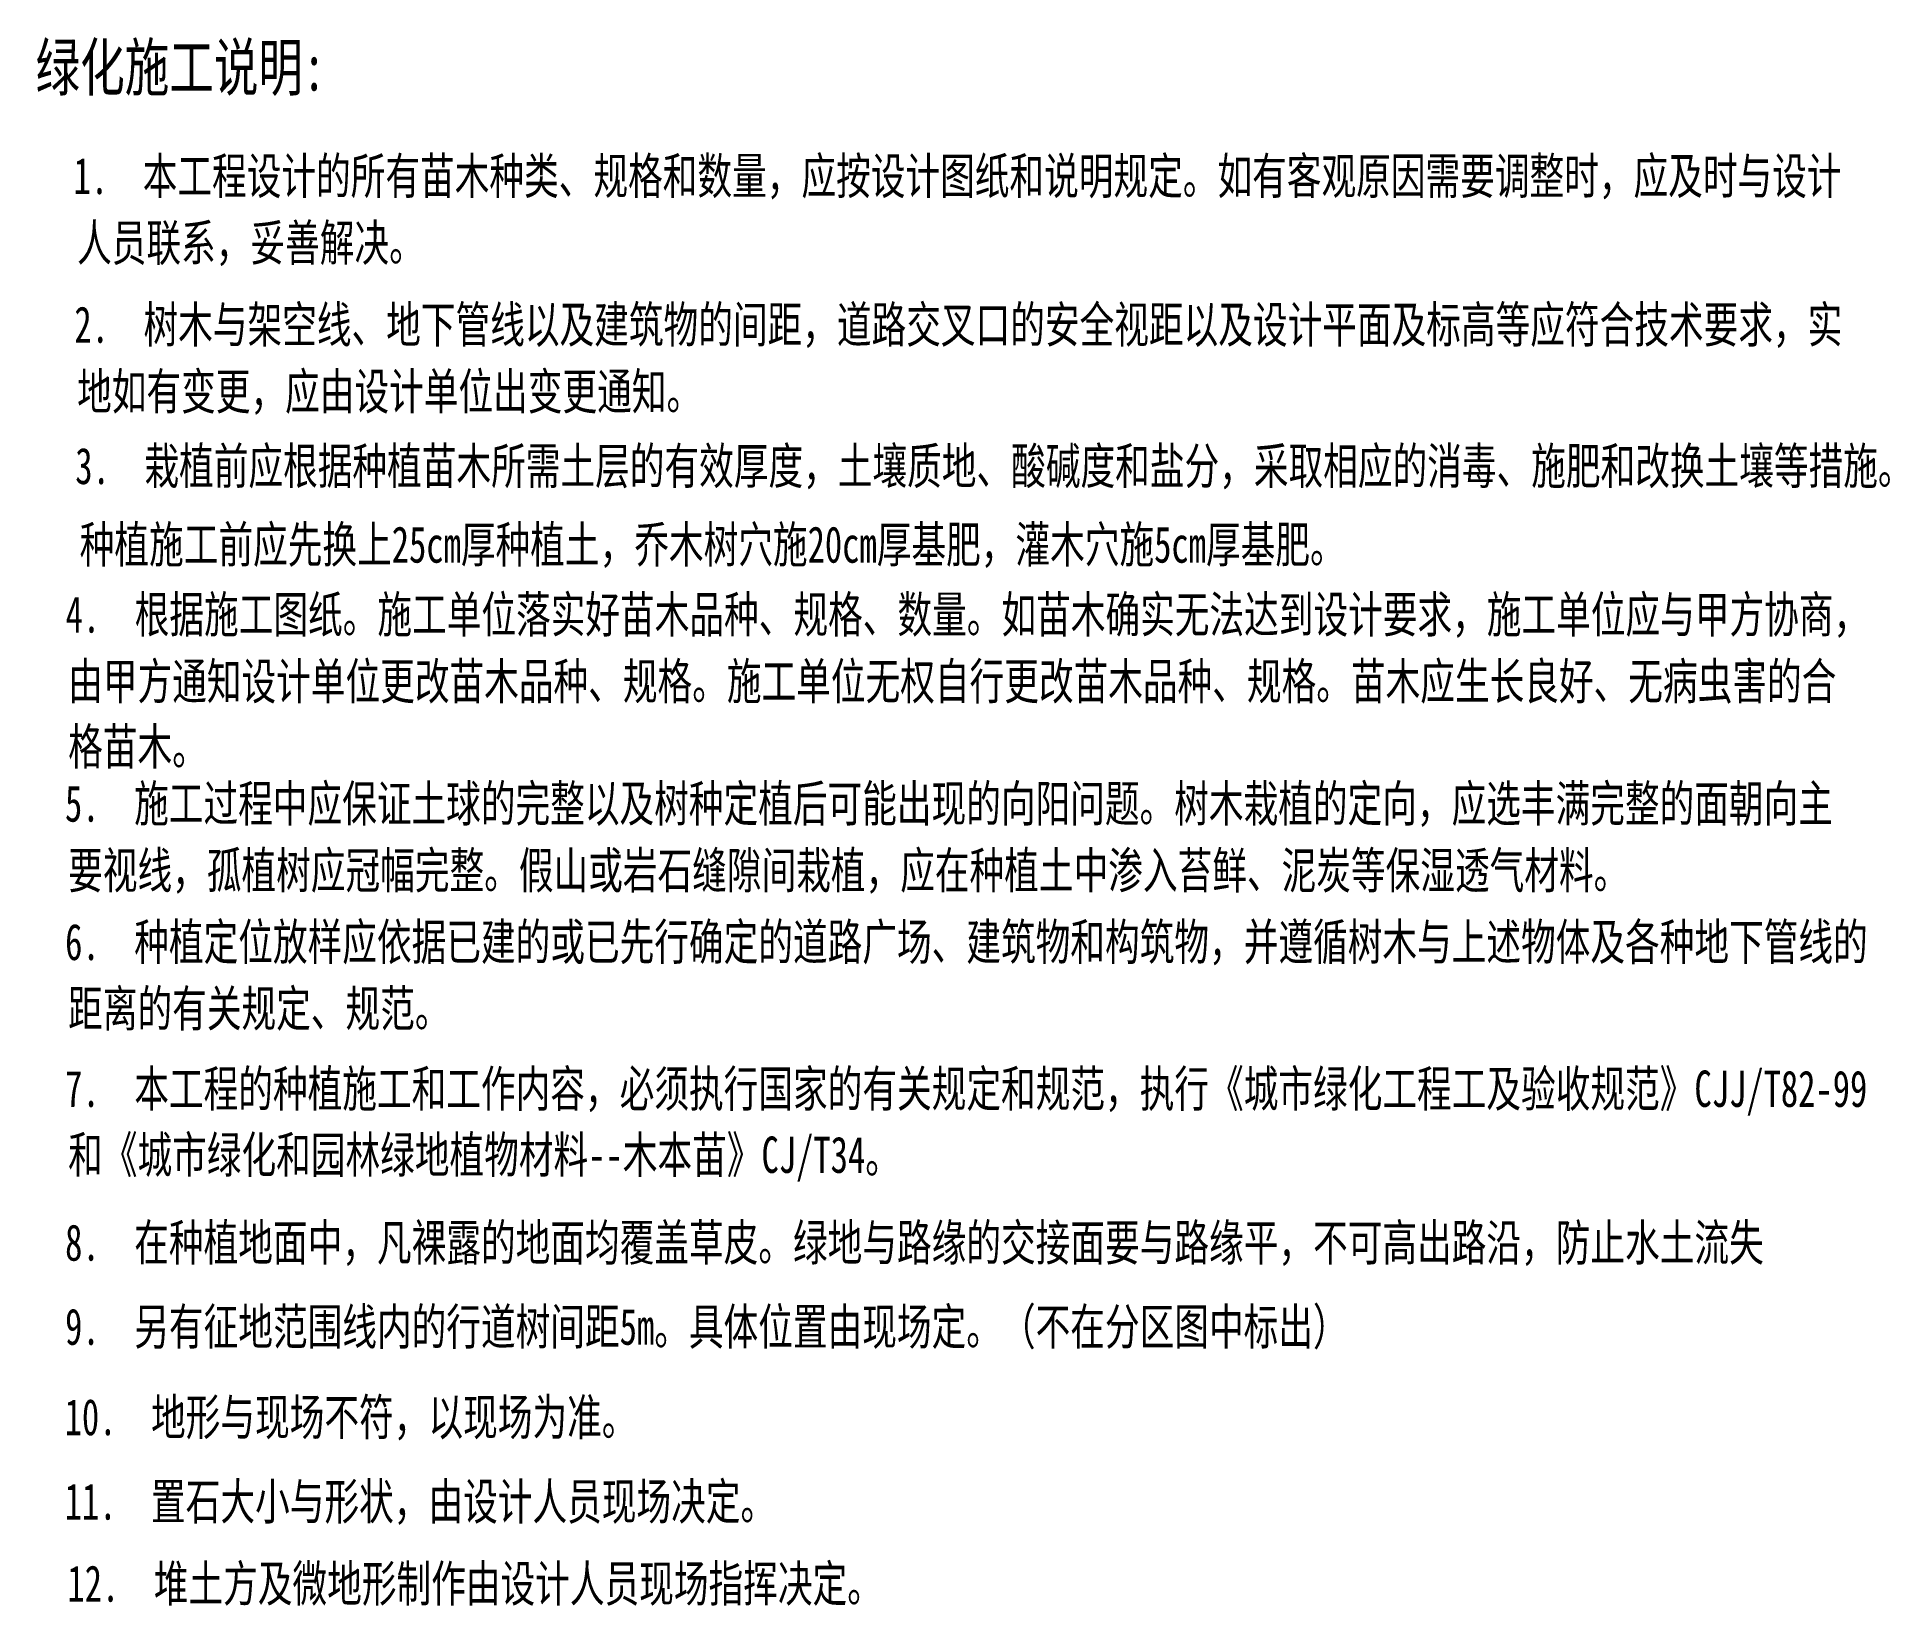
# Model space of a CAD drawing. Header units: inches. Extents: x 6832 to 32959, y 5449 to 27570.
import ezdxf

# ---------------------------------------------------------------- set-up
doc = ezdxf.new("R2010")
doc.units = ezdxf.units.IN
doc.header["$MEASUREMENT"] = 0
doc.layers.add('地被', color=114, linetype='ZIGZAG')
doc.layers.add('绿化', color=70, linetype='Continuous')
doc.styles.add('HZ', font='simkai_1.ttf', dxfattribs={"width": 0.7})
doc.linetypes.add('ZIGZAG', pattern='A,0.00254,-5.08,[131,ltypeshp.shx,S=5.08,R=0,X=-5.08,Y=0],-10.16,[131,ltypeshp.shx,S=5.08,R=180,X=5.08,Y=0],-5.08', length=20.32254)

msp = doc.modelspace()

# ---------------------------------------------------------------- texts
at = {"layer": '地被', "color": 7, "linetype": 'ByBlock', "lineweight": 15, "style": 'HZ', "width": 0.7}
for s, height, p in [('绿化施工说明:', 658.3, (6811, 26815)), ('1.  本工程设计的所有苗木种类、规格和数量，应按设计图纸和说明规定。如有客观原因需要调整时，应及时与设计', 512, (7347, 25356)), ('人员联系，妥善解决。', 512, (7397, 24414)), ('2.  树木与架空线、地下管线以及建筑物的间距，道路交叉口的安全视距以及设计平面及标高等应符合技术要求，实', 512, (7358, 23260)), ('地如有变更，应由设计单位出变更通知。', 512, (7397, 22318)), ('4.  根据施工图纸。施工单位落实好苗木品种、规格、数量。如苗木确实无法达到设计要求，施工单位应与甲方协商，', 512, (7234, 19173)), ('由甲方通知设计单位更改苗木品种、规格。施工单位无权自行更改苗木品种、规格。苗木应生长良好、无病虫害的合', 512, (7271, 18231)), ('格苗木。', 512, (7271, 17311)), ('5.  施工过程中应保证土球的完整以及树种定植后可能出现的向阳问题。树木栽植的定向，应选丰满完整的面朝向主', 512, (7226, 16507)), ('要视线，孤植树应冠幅完整。假山或岩石缝隙间栽植，应在种植土中渗入苔鲜、泥炭等保湿透气材料。', 512, (7271, 15565)), ('6.  种植定位放样应依据已建的或已先行确定的道路广场、建筑物和构筑物，并遵循树木与上述物体及各种地下管线的', 512, (7228, 14556)), ('距离的有关规定、规范。', 512, (7271, 13617)), ('7.  本工程的种植施工和工作内容，必须执行国家的有关规定和规范，执行《城市绿化工程工及验收规范》CJJ/T82-99', 512, (7228, 12486)), ('和《城市绿化和园林绿地植物材料--木本苗》CJ/T34。', 512, (7271, 11555)), ('8.  在种植地面中，凡裸露的地面均覆盖草皮。绿地与路缘的交接面要与路缘平，不可高出路沿，防止水土流失', 512, (7228, 10317)), ('9.  另有征地范围线内的行道树间距5m。具体位置由现场定。（不在分区图中标出）', 512, (7228, 9131)), ('10.  地形与现场不符，以现场为准。', 512, (7221, 7856)), ('11.  置石大小与形状，由设计人员现场决定。', 512, (7221, 6666)), ('12.  堆土方及微地形制作由设计人员现场指挥决定。', 512, (7260, 5509))]:
    msp.add_text(s, height=height, dxfattribs=at).set_placement(p)
at = {"layer": '绿化', "color": 7, "style": 'HZ', "width": 0.7}
for s, p in [('3.  栽植前应根据种植苗木所需土层的有效厚度，土壤质地、酸碱度和盐分，采取相应的消毒、施肥和改换土壤等措施。', (7371, 21267)), ('种植施工前应先换上25cm厚种植土，乔木树穴施20cm厚基肥，灌木穴施5cm厚基肥。', (7434, 20159))]:
    msp.add_text(s, height=512, dxfattribs=at).set_placement(p)

doc.saveas('drawing.dxf')
